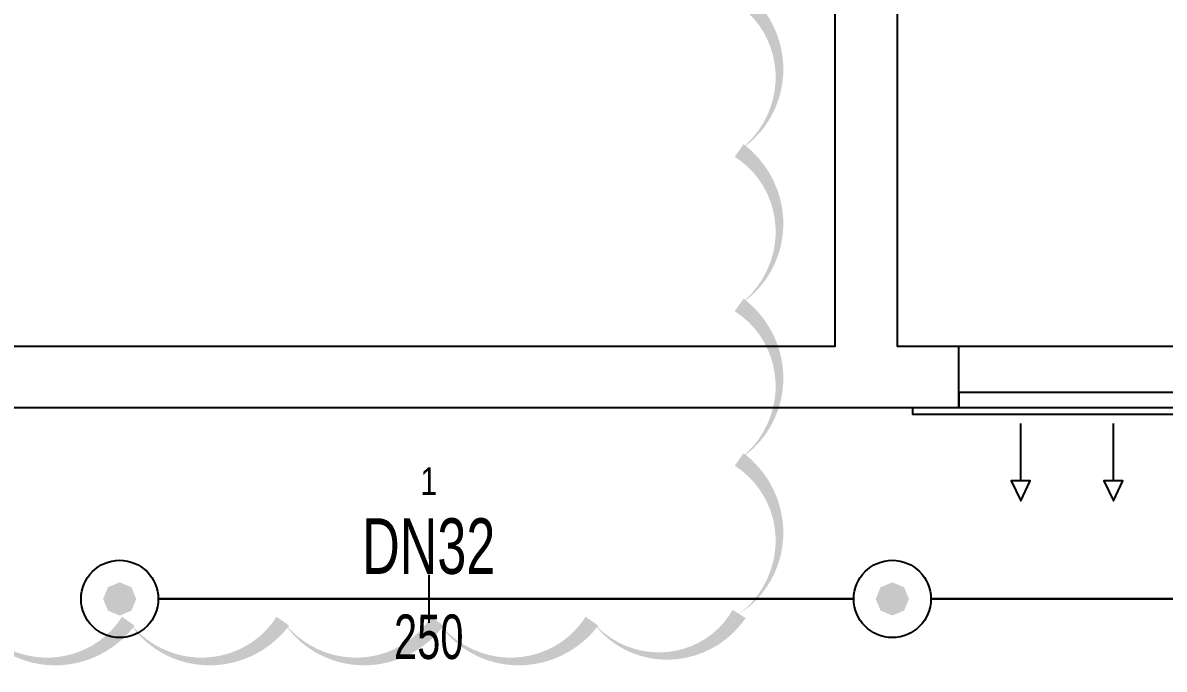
# Model space of a CAD drawing. Header units: millimetres. Extents: x -379292 to 1221486, y 92049 to 447512.
# Drawn here: x 409699 to 413392, y 270773 to 272865 of the extents above; entities that cross this region are included whole.
import ezdxf
from ezdxf.enums import TextEntityAlignment as Align

# ---------------------------------------------------------------- set-up
doc = ezdxf.new("R2010")
doc.units = ezdxf.units.MM
for name, color, linetype in [('-M-YNGN-BORUID', 7, 'Continuous'), ('-M-YNGN-BORUUZUN', 7, 'Continuous'), ('-M-YNGN-BORUYUK', 7, 'Continuous'), ('-M-YNGN-SPR-YUK', 7, 'Continuous'), ('-M-YNGN-ZON2-CAP-', 7, 'Continuous'), ('-M-YNGN-ZON2-SPR-', 7, 'Continuous'), ('05_LOUVER', 2, 'Continuous'), ('05_REV', 5, 'Continuous'), ('05_WALL', 3, 'Continuous')]:
    doc.layers.add(name, color=color, linetype=linetype)
doc.layers.add('-M-YNGN-SPR-CAPCIZGI', color=188, linetype='Continuous', plot=False)
doc.layers.add('-M-YNGN-ZON2', color=4, linetype='SP', lineweight=30)
doc.layers.add('A-MENF-POZ', color=137, linetype='Continuous', lineweight=0)
doc.styles.add('CIZGI', font='tahoma.ttf', dxfattribs={"width": 0.8, "oblique": 20})
doc.styles.add('HCAD', font='HCAD.SHX', dxfattribs={"width": 0.8, "height": 0.2})
doc.styles.add('IKT-MD', font='romans.shx', dxfattribs={"width": 0.5, "height": 20})
doc.styles.add('PIPESIZE', font='hcad.shx', dxfattribs={"width": 0.8})
doc.styles.add('SPR-NOT', font='romans.shx')
doc.linetypes.add('SP', pattern='A,2,-0.1,["SP",CIZGI,S=0.14,R=0.2,X=0,Y=-0.07],-0.255', length=2.355)

# ---------------------------------------------------------------- blocks, each defined once
blk = doc.blocks.new('*U63')
at = {"color": 0}
for p, q in [((365, 5), (15, 5)), ((15, 5), (15, 0))]:
    blk.add_line(p, q, dxfattribs=at)
for points in [[(365, 20), (365, 0), (15, 0), (15, 20)], [(380, 0), (0, 0), (0, -2), (380, -2)]]:
    blk.add_lwpolyline(points, close=True, dxfattribs=at)
for points in [[(34.99, -23.53), (31.92, -23.53), (35, -30), (38.08, -23.53), (35, -23.53), (35, -5)], [(64.99, -23.53), (61.92, -23.53), (65, -30), (68.08, -23.53), (65, -23.53), (65, -5)]]:
    blk.add_lwpolyline(points, dxfattribs=at)
at = {"layer": 'A-MENF-POZ', "style": 'IKT-MD', "width": 0.5}
blk.add_attdef('MDamper:GEN+YUK', text='', height=10, dxfattribs=at).set_placement((190, -55), align=Align.MIDDLE_CENTER)
blk = doc.blocks.new('OtoParkBodrumKatMimari')
at = {"layer": '05_REV'}
blk.add_lwpolyline([(128412.7, 170109.9, 0, 50, 0.520567), (128912.7, 170109.9, 0, 50, 0.520567), (129412.7, 170109.9, 0, 50, 0.520567), (129912.7, 170109.9, 0, 50, 0.520567), (130412.7, 170109.9, 0, 50, 0.520567), (130889.1, 170133.5, 0, 50, 0.520567), (130889.1, 170633.5, 0, 50, 0.520567), (130889.1, 171133.5, 0, 50, 0.520567), (130889.1, 171633.5, 0, 50, 0.520567), (130889.1, 172133.5, 0, 50, 0.520567), (130576.7, 172321, 0, 50, 0.520567), (130076.7, 172321, 0, 50, 0.520567), (129576.7, 172321, 0, 50, 0.520567), (129076.7, 172321, 0, 50, 0.520567), (128576.7, 172321, 0, 50, 0.520567), (128076.7, 172321, 0, 50, 0.520567)], format="xyseb", dxfattribs=at)
at = {"layer": '05_WALL', "color": 8, "ltscale": 25}
for points in [[(135300, 170800), (127100, 170800), (127100, 171000), (131200, 171000), (131200, 177300)], [(131400, 177300), (131400, 171000), (135300, 171000)]]:
    blk.add_lwpolyline(points, dxfattribs=at)
at = {"layer": '05_LOUVER', "color": 8, "xscale": 10, "yscale": 10, "zscale": 10}
blk.add_blockref('*U63', (131450, 170800), dxfattribs=at)
blk = doc.blocks.new('SP-C-UP-12')
at = {"ltscale": 10}
blk.add_line((0, 0), (0, 0), dxfattribs=at)
at = {"color": 1, "linetype": 'Continuous'}
blk.add_circle((0, 0), 12.5, dxfattribs=at)
at = {"ltscale": 10}
for points in [[(-5.37, 0), (-3.8, 3.8), (-3.8, -3.8), (0, 5.37)], [(-3.8, -3.8), (0, 5.37), (0, -5.37), (3.8, 3.8)], [(0, -5.37), (3.8, 3.8), (3.8, -3.8), (5.37, 0)]]:
    blk.add_solid(points, dxfattribs=at)
at = {"layer": '-M-YNGN-SPR-YUK', "style": 'SPR-NOT', "width": 0.5, "flags": 9}
for tag, p in [('YUK', (0, 17.77)), ('CAP', (0, 14.42)), ('TIP', (0.2, 10.78))]:
    blk.add_attdef(tag, text='', height=2.5, dxfattribs=at).set_placement(p, align=Align.MIDDLE_CENTER)
blk = doc.blocks.new('SPRKL100')
at = {"layer": '-M-YNGN-SPR-CAPCIZGI'}
blk.add_line((0, 0.431), (0, -0.431), dxfattribs=at)
at = {"layer": '-M-YNGN-BORUID', "color": 0, "style": 'HCAD', "width": 0.8, "flags": 1}
blk.add_attdef('DIC', text='', height=0.4, dxfattribs=at).set_placement((0, -1.693), align=Align.CENTER)
at = {"layer": '-M-YNGN-BORUUZUN', "color": 0, "style": 'HCAD', "width": 0.7}
blk.add_attdef('BOY', text='', height=0.8, dxfattribs=at).set_placement((0, -1.08), align=Align.CENTER)
at = {"layer": '-M-YNGN-BORUYUK', "color": 6, "style": 'PIPESIZE', "width": 0.8}
blk.add_attdef('YUK', text='', height=0.5, dxfattribs=at).set_placement((0, 1.866), align=Align.CENTER)
at = {"color": 0, "style": 'PIPESIZE', "width": 0.7}
blk.add_attdef('CAP', text='', height=1, dxfattribs=at).set_placement((0, 0.45), align=Align.CENTER)
blk = doc.blocks.new('A$C69E5DB5D')
at = {"layer": '-M-YNGN-ZON2', "ltscale": 500}
for p, q in [((-744.94, 2628.13), (-969.94, 2628.13)), ((-494.94, 2628.13), (-719.94, 2628.13))]:
    blk.add_line(p, q, dxfattribs=at)
at = {"layer": '-M-YNGN-ZON2-CAP-', "xscale": 18, "yscale": 18, "zscale": 18}
blk.add_blockref('SPRKL100', (-882.44, 2628.13), dxfattribs=at).add_auto_attribs({'YUK': '1', 'CAP': 'DN32', 'BOY': '250'})
at = {"layer": '-M-YNGN-ZON2-SPR-'}
for p in [(-982.44, 2628.13), (-732.44, 2628.13)]:
    blk.add_blockref('SP-C-UP-12', p, dxfattribs=at)

msp = doc.modelspace()

# ---------------------------------------------------------------- block references
at = {"color": 8}
msp.add_blockref('OtoParkBodrumKatMimari', (281127.6, 100818.8), dxfattribs=at)

# ---------------------------------------------------------------- next in the draw order: block references
at = {"layer": '-M-YNGN-ZON2', "ltscale": 25, "xscale": 10, "yscale": 10, "zscale": 10}
msp.add_blockref('A$C69E5DB5D', (419836.6, 244719.5), dxfattribs=at)

doc.saveas('drawing.dxf')
